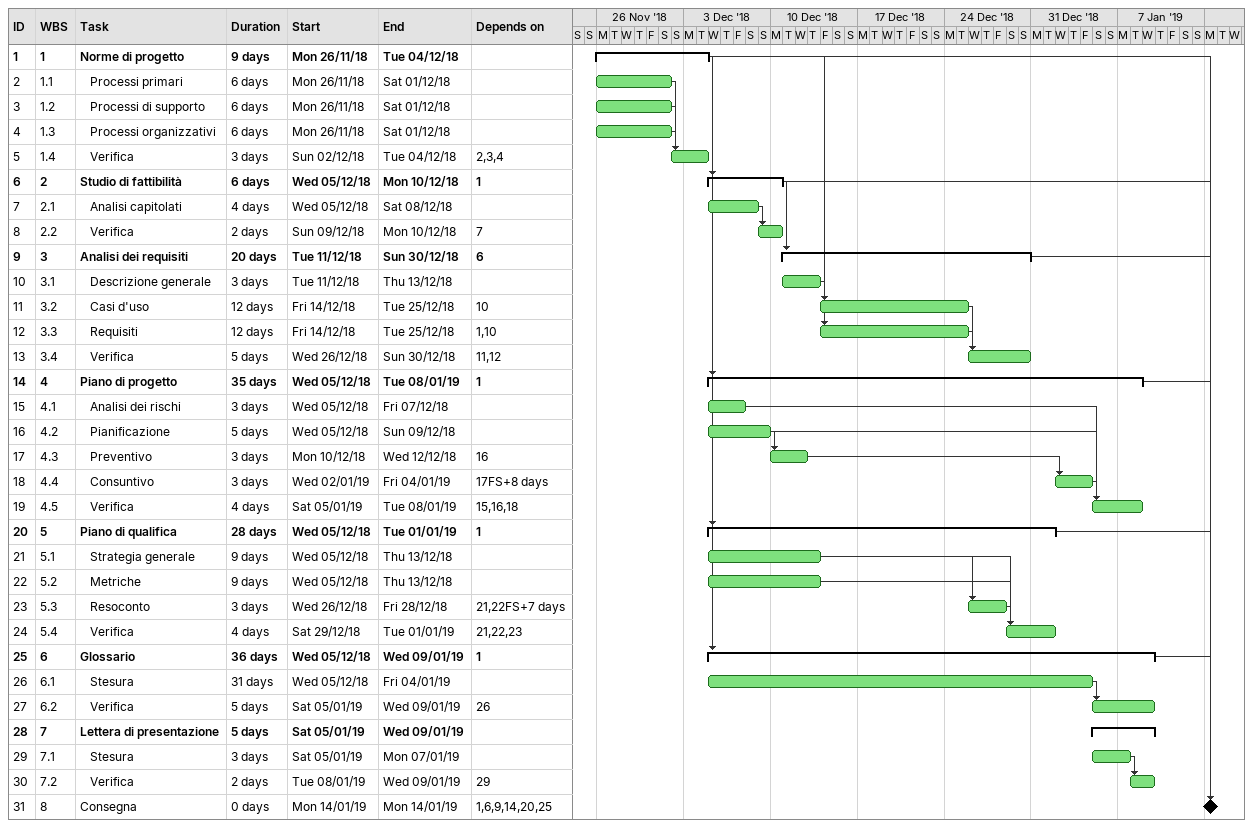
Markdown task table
| ID | WBS | Task | Duration | Start | Finish | Predecessors |
|---|---|---|---|---|---|---|
| 1 | 1 | **Norme di progetto** | 9d | 2018-11-26 | 2018-12-04 |  |
| 2 | 1.1 | Processi primari | 6d | 2018-11-26 | 2018-12-01 |  |
| 3 | 1.2 | Processi di supporto | 6d | 2018-11-26 | 2018-12-01 |  |
| 4 | 1.3 | Processi organizzativi | 6d | 2018-11-26 | 2018-12-01 |  |
| 5 | 1.4 | Verifica | 3d | 2018-12-02 | 2018-12-04 | 2, 3, 4 |
| 6 | 2 | **Studio di fattibilità** | 6d | 2018-12-05 | 2018-12-10 | 1 |
| 7 | 2.1 | Analisi capitolati | 4d | 2018-12-05 | 2018-12-08 |  |
| 8 | 2.2 | Verifica | 2d | 2018-12-09 | 2018-12-10 | 7 |
| 9 | 3 | **Analisi dei requisiti** | 20d | 2018-12-11 | 2018-12-30 | 6 |
| 10 | 3.1 | Descrizione generale | 3d | 2018-12-11 | 2018-12-13 |  |
| 11 | 3.2 | Casi d'uso | 12d | 2018-12-14 | 2018-12-25 | 10 |
| 12 | 3.3 | Requisiti | 12d | 2018-12-14 | 2018-12-25 | 1, 10 |
| 13 | 3.4 | Verifica | 5d | 2018-12-26 | 2018-12-30 | 11, 12 |
| 14 | 4 | **Piano di progetto** | 35d | 2018-12-05 | 2019-01-08 | 1 |
| 15 | 4.1 | Analisi dei rischi | 3d | 2018-12-05 | 2018-12-07 |  |
| 16 | 4.2 | Pianificazione | 5d | 2018-12-05 | 2018-12-09 |  |
| 17 | 4.3 | Preventivo | 3d | 2018-12-10 | 2018-12-12 | 16 |
| 18 | 4.4 | Consuntivo | 3d | 2019-01-02 | 2019-01-04 | 17FS+8d |
| 19 | 4.5 | Verifica | 4d | 2019-01-05 | 2019-01-08 | 15, 16, 18 |
| 20 | 5 | **Piano di qualifica** | 28d | 2018-12-05 | 2019-01-01 | 1 |
| 21 | 5.1 | Strategia generale | 9d | 2018-12-05 | 2018-12-13 |  |
| 22 | 5.2 | Metriche | 9d | 2018-12-05 | 2018-12-13 |  |
| 23 | 5.3 | Resoconto | 3d | 2018-12-26 | 2018-12-28 | 21, 22FS+7d |
| 24 | 5.4 | Verifica | 4d | 2018-12-29 | 2019-01-01 | 21, 22, 23 |
| 25 | 6 | **Glossario** | 36d | 2018-12-05 | 2019-01-09 | 1 |
| 26 | 6.1 | Stesura | 31d | 2018-12-05 | 2019-01-04 |  |
| 27 | 6.2 | Verifica | 5d | 2019-01-05 | 2019-01-09 | 26 |
| 28 | 7 | **Lettera di presentazione** | 5d | 2019-01-05 | 2019-01-09 |  |
| 29 | 7.1 | Stesura | 3d | 2019-01-05 | 2019-01-07 |  |
| 30 | 7.2 | Verifica | 2d | 2019-01-08 | 2019-01-09 | 29 |
| 31 | 8 | Consegna | 0d | 2019-01-14 | 2019-01-14 | 1, 6, 9, 14, 20, 25 |
